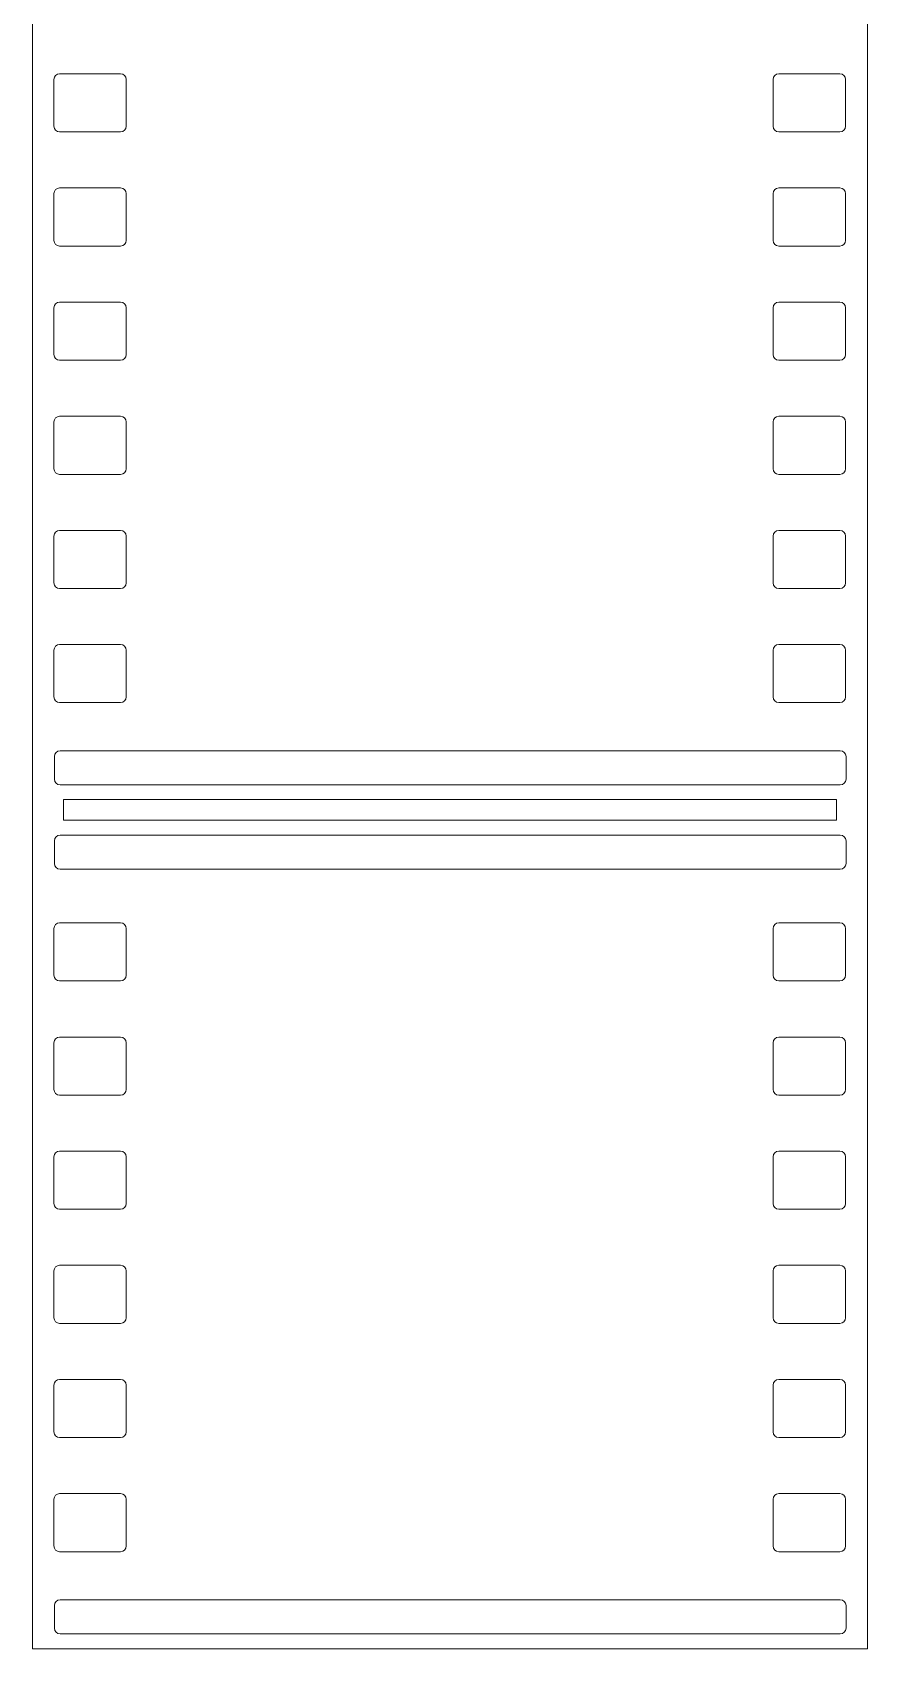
# Model space of a CAD drawing. Header units: centimetres. Extents: x -7.3 to 7.2, y -9.5 to 9.5.
# Drawn here: x -1.43 to 1.19, y -9.43 to -4.37 of the extents above; entities that cross this region are included whole.
import ezdxf

# ---------------------------------------------------------------- set-up
doc = ezdxf.new("R2010")
doc.units = ezdxf.units.CM
doc.header["$MEASUREMENT"] = 0
doc.layers.add('Layer 1', color=7, linetype='Continuous')

msp = doc.modelspace()

# ---------------------------------------------------------------- linework, layer by layer
at = {"layer": 'Layer 1', "color": 7, "lineweight": 9}
for points, knots in [([(-1.42752, 9.17144), (-1.42752, 9.17144), (-1.42752, -9.42726), (-1.42752, -9.42726), (-1.42752, -9.42726), (-1.42752, -9.42726), (1.18672, -9.42726), (1.18672, -9.42726), (1.18672, -9.42726), (1.18672, -9.42726), (1.18672, 9.17144), (1.18672, 9.17144), (1.18672, 9.17144), (1.18672, 9.17144), (-1.42752, 9.17144), (-1.42752, 9.17144)], [0, 0, 0, 0, 0.2, 0.2, 0.2, 0.2, 0.4, 0.4, 0.4, 0.4, 0.6, 0.6, 0.6, 0.6, 1, 1, 1, 1]), ([(-1.34208, -4.4964), (-1.34208, -4.4964), (-1.15132, -4.4964), (-1.15132, -4.4964), (-1.15132, -4.4964), (-1.14147, -4.4964), (-1.13358, -4.50443), (-1.13358, -4.51428), (-1.13358, -4.51428), (-1.13358, -4.51428), (-1.13358, -4.66048), (-1.13358, -4.66048), (-1.13358, -4.66048), (-1.13358, -4.67033), (-1.14147, -4.67836), (-1.15132, -4.67836), (-1.15132, -4.67836), (-1.15132, -4.67836), (-1.34208, -4.67836), (-1.34208, -4.67836), (-1.34208, -4.67836), (-1.35193, -4.67836), (-1.35982, -4.67033), (-1.35982, -4.66048), (-1.35982, -4.66048), (-1.35982, -4.66048), (-1.35982, -4.51428), (-1.35982, -4.51428), (-1.35982, -4.51428), (-1.35982, -4.50443), (-1.35193, -4.4964), (-1.34208, -4.4964)], [0, 0, 0, 0, 0.1111111, 0.1111111, 0.1111111, 0.1111111, 0.2222222, 0.2222222, 0.2222222, 0.2222222, 0.3333333, 0.3333333, 0.3333333, 0.3333333, 0.4444444, 0.4444444, 0.4444444, 0.4444444, 0.5555556, 0.5555556, 0.5555556, 0.5555556, 0.6666667, 0.6666667, 0.6666667, 0.6666667, 0.7777778, 0.7777778, 0.7777778, 0.7777778, 1, 1, 1, 1]), ([(0.9088, -4.4964), (0.9088, -4.4964), (1.09956, -4.4964), (1.09956, -4.4964), (1.09956, -4.4964), (1.10941, -4.4964), (1.1173, -4.50443), (1.1173, -4.51428), (1.1173, -4.51428), (1.1173, -4.51428), (1.1173, -4.66048), (1.1173, -4.66048), (1.1173, -4.66048), (1.1173, -4.67033), (1.10941, -4.67836), (1.09956, -4.67836), (1.09956, -4.67836), (1.09956, -4.67836), (0.9088, -4.67836), (0.9088, -4.67836), (0.9088, -4.67836), (0.89895, -4.67836), (0.89106, -4.67033), (0.89106, -4.66048), (0.89106, -4.66048), (0.89106, -4.66048), (0.89106, -4.51428), (0.89106, -4.51428), (0.89106, -4.51428), (0.89106, -4.50443), (0.89895, -4.4964), (0.9088, -4.4964)], [0, 0, 0, 0, 0.1111111, 0.1111111, 0.1111111, 0.1111111, 0.2222222, 0.2222222, 0.2222222, 0.2222222, 0.3333333, 0.3333333, 0.3333333, 0.3333333, 0.4444444, 0.4444444, 0.4444444, 0.4444444, 0.5555556, 0.5555556, 0.5555556, 0.5555556, 0.6666667, 0.6666667, 0.6666667, 0.6666667, 0.7777778, 0.7777778, 0.7777778, 0.7777778, 1, 1, 1, 1]), ([(-1.34208, -4.85385), (-1.34208, -4.85385), (-1.15132, -4.85385), (-1.15132, -4.85385), (-1.15132, -4.85385), (-1.14147, -4.85385), (-1.13358, -4.86174), (-1.13358, -4.87159), (-1.13358, -4.87159), (-1.13358, -4.87159), (-1.13358, -5.01793), (-1.13358, -5.01793), (-1.13358, -5.01793), (-1.13358, -5.02778), (-1.14147, -5.03567), (-1.15132, -5.03567), (-1.15132, -5.03567), (-1.15132, -5.03567), (-1.34208, -5.03567), (-1.34208, -5.03567), (-1.34208, -5.03567), (-1.35193, -5.03567), (-1.35982, -5.02778), (-1.35982, -5.01793), (-1.35982, -5.01793), (-1.35982, -5.01793), (-1.35982, -4.87159), (-1.35982, -4.87159), (-1.35982, -4.87159), (-1.35982, -4.86174), (-1.35193, -4.85385), (-1.34208, -4.85385)], [0, 0, 0, 0, 0.1111111, 0.1111111, 0.1111111, 0.1111111, 0.2222222, 0.2222222, 0.2222222, 0.2222222, 0.3333333, 0.3333333, 0.3333333, 0.3333333, 0.4444444, 0.4444444, 0.4444444, 0.4444444, 0.5555556, 0.5555556, 0.5555556, 0.5555556, 0.6666667, 0.6666667, 0.6666667, 0.6666667, 0.7777778, 0.7777778, 0.7777778, 0.7777778, 1, 1, 1, 1]), ([(0.9088, -4.85385), (0.9088, -4.85385), (1.09956, -4.85385), (1.09956, -4.85385), (1.09956, -4.85385), (1.10941, -4.85385), (1.1173, -4.86174), (1.1173, -4.87159), (1.1173, -4.87159), (1.1173, -4.87159), (1.1173, -5.01793), (1.1173, -5.01793), (1.1173, -5.01793), (1.1173, -5.02778), (1.10941, -5.03567), (1.09956, -5.03567), (1.09956, -5.03567), (1.09956, -5.03567), (0.9088, -5.03567), (0.9088, -5.03567), (0.9088, -5.03567), (0.89895, -5.03567), (0.89106, -5.02778), (0.89106, -5.01793), (0.89106, -5.01793), (0.89106, -5.01793), (0.89106, -4.87159), (0.89106, -4.87159), (0.89106, -4.87159), (0.89106, -4.86174), (0.89895, -4.85385), (0.9088, -4.85385)], [0, 0, 0, 0, 0.1111111, 0.1111111, 0.1111111, 0.1111111, 0.2222222, 0.2222222, 0.2222222, 0.2222222, 0.3333333, 0.3333333, 0.3333333, 0.3333333, 0.4444444, 0.4444444, 0.4444444, 0.4444444, 0.5555556, 0.5555556, 0.5555556, 0.5555556, 0.6666667, 0.6666667, 0.6666667, 0.6666667, 0.7777778, 0.7777778, 0.7777778, 0.7777778, 1, 1, 1, 1]), ([(-1.34208, -5.21116), (-1.34208, -5.21116), (-1.15132, -5.21116), (-1.15132, -5.21116), (-1.15132, -5.21116), (-1.14147, -5.21116), (-1.13358, -5.21905), (-1.13358, -5.2289), (-1.13358, -5.2289), (-1.13358, -5.2289), (-1.13358, -5.37524), (-1.13358, -5.37524), (-1.13358, -5.37524), (-1.13358, -5.38509), (-1.14147, -5.39298), (-1.15132, -5.39298), (-1.15132, -5.39298), (-1.15132, -5.39298), (-1.34208, -5.39298), (-1.34208, -5.39298), (-1.34208, -5.39298), (-1.35193, -5.39298), (-1.35982, -5.38509), (-1.35982, -5.37524), (-1.35982, -5.37524), (-1.35982, -5.37524), (-1.35982, -5.2289), (-1.35982, -5.2289), (-1.35982, -5.2289), (-1.35982, -5.21905), (-1.35193, -5.21116), (-1.34208, -5.21116)], [0, 0, 0, 0, 0.1111111, 0.1111111, 0.1111111, 0.1111111, 0.2222222, 0.2222222, 0.2222222, 0.2222222, 0.3333333, 0.3333333, 0.3333333, 0.3333333, 0.4444444, 0.4444444, 0.4444444, 0.4444444, 0.5555556, 0.5555556, 0.5555556, 0.5555556, 0.6666667, 0.6666667, 0.6666667, 0.6666667, 0.7777778, 0.7777778, 0.7777778, 0.7777778, 1, 1, 1, 1]), ([(0.9088, -5.21116), (0.9088, -5.21116), (1.09956, -5.21116), (1.09956, -5.21116), (1.09956, -5.21116), (1.10941, -5.21116), (1.1173, -5.21905), (1.1173, -5.2289), (1.1173, -5.2289), (1.1173, -5.2289), (1.1173, -5.37524), (1.1173, -5.37524), (1.1173, -5.37524), (1.1173, -5.38509), (1.10941, -5.39298), (1.09956, -5.39298), (1.09956, -5.39298), (1.09956, -5.39298), (0.9088, -5.39298), (0.9088, -5.39298), (0.9088, -5.39298), (0.89895, -5.39298), (0.89106, -5.38509), (0.89106, -5.37524), (0.89106, -5.37524), (0.89106, -5.37524), (0.89106, -5.2289), (0.89106, -5.2289), (0.89106, -5.2289), (0.89106, -5.21905), (0.89895, -5.21116), (0.9088, -5.21116)], [0, 0, 0, 0, 0.1111111, 0.1111111, 0.1111111, 0.1111111, 0.2222222, 0.2222222, 0.2222222, 0.2222222, 0.3333333, 0.3333333, 0.3333333, 0.3333333, 0.4444444, 0.4444444, 0.4444444, 0.4444444, 0.5555556, 0.5555556, 0.5555556, 0.5555556, 0.6666667, 0.6666667, 0.6666667, 0.6666667, 0.7777778, 0.7777778, 0.7777778, 0.7777778, 1, 1, 1, 1]), ([(-1.34208, -5.56861), (-1.34208, -5.56861), (-1.15132, -5.56861), (-1.15132, -5.56861), (-1.15132, -5.56861), (-1.14147, -5.56861), (-1.13358, -5.5765), (-1.13358, -5.58635), (-1.13358, -5.58635), (-1.13358, -5.58635), (-1.13358, -5.73269), (-1.13358, -5.73269), (-1.13358, -5.73269), (-1.13358, -5.74254), (-1.14147, -5.75043), (-1.15132, -5.75043), (-1.15132, -5.75043), (-1.15132, -5.75043), (-1.34208, -5.75043), (-1.34208, -5.75043), (-1.34208, -5.75043), (-1.35193, -5.75043), (-1.35982, -5.74254), (-1.35982, -5.73269), (-1.35982, -5.73269), (-1.35982, -5.73269), (-1.35982, -5.58635), (-1.35982, -5.58635), (-1.35982, -5.58635), (-1.35982, -5.5765), (-1.35193, -5.56861), (-1.34208, -5.56861)], [0, 0, 0, 0, 0.1111111, 0.1111111, 0.1111111, 0.1111111, 0.2222222, 0.2222222, 0.2222222, 0.2222222, 0.3333333, 0.3333333, 0.3333333, 0.3333333, 0.4444444, 0.4444444, 0.4444444, 0.4444444, 0.5555556, 0.5555556, 0.5555556, 0.5555556, 0.6666667, 0.6666667, 0.6666667, 0.6666667, 0.7777778, 0.7777778, 0.7777778, 0.7777778, 1, 1, 1, 1]), ([(0.9088, -5.56861), (0.9088, -5.56861), (1.09956, -5.56861), (1.09956, -5.56861), (1.09956, -5.56861), (1.10941, -5.56861), (1.1173, -5.5765), (1.1173, -5.58635), (1.1173, -5.58635), (1.1173, -5.58635), (1.1173, -5.73269), (1.1173, -5.73269), (1.1173, -5.73269), (1.1173, -5.74254), (1.10941, -5.75043), (1.09956, -5.75043), (1.09956, -5.75043), (1.09956, -5.75043), (0.9088, -5.75043), (0.9088, -5.75043), (0.9088, -5.75043), (0.89895, -5.75043), (0.89106, -5.74254), (0.89106, -5.73269), (0.89106, -5.73269), (0.89106, -5.73269), (0.89106, -5.58635), (0.89106, -5.58635), (0.89106, -5.58635), (0.89106, -5.5765), (0.89895, -5.56861), (0.9088, -5.56861)], [0, 0, 0, 0, 0.1111111, 0.1111111, 0.1111111, 0.1111111, 0.2222222, 0.2222222, 0.2222222, 0.2222222, 0.3333333, 0.3333333, 0.3333333, 0.3333333, 0.4444444, 0.4444444, 0.4444444, 0.4444444, 0.5555556, 0.5555556, 0.5555556, 0.5555556, 0.6666667, 0.6666667, 0.6666667, 0.6666667, 0.7777778, 0.7777778, 0.7777778, 0.7777778, 1, 1, 1, 1]), ([(-1.34208, -5.92593), (-1.34208, -5.92593), (-1.15132, -5.92593), (-1.15132, -5.92593), (-1.15132, -5.92593), (-1.14147, -5.92593), (-1.13358, -5.93382), (-1.13358, -5.94367), (-1.13358, -5.94367), (-1.13358, -5.94367), (-1.13358, -6.09001), (-1.13358, -6.09001), (-1.13358, -6.09001), (-1.13358, -6.09986), (-1.14147, -6.10775), (-1.15132, -6.10775), (-1.15132, -6.10775), (-1.15132, -6.10775), (-1.34208, -6.10775), (-1.34208, -6.10775), (-1.34208, -6.10775), (-1.35193, -6.10775), (-1.35982, -6.09986), (-1.35982, -6.09001), (-1.35982, -6.09001), (-1.35982, -6.09001), (-1.35982, -5.94367), (-1.35982, -5.94367), (-1.35982, -5.94367), (-1.35982, -5.93382), (-1.35193, -5.92593), (-1.34208, -5.92593)], [0, 0, 0, 0, 0.1111111, 0.1111111, 0.1111111, 0.1111111, 0.2222222, 0.2222222, 0.2222222, 0.2222222, 0.3333333, 0.3333333, 0.3333333, 0.3333333, 0.4444444, 0.4444444, 0.4444444, 0.4444444, 0.5555556, 0.5555556, 0.5555556, 0.5555556, 0.6666667, 0.6666667, 0.6666667, 0.6666667, 0.7777778, 0.7777778, 0.7777778, 0.7777778, 1, 1, 1, 1]), ([(0.9088, -5.92593), (0.9088, -5.92593), (1.09956, -5.92593), (1.09956, -5.92593), (1.09956, -5.92593), (1.10941, -5.92593), (1.1173, -5.93382), (1.1173, -5.94367), (1.1173, -5.94367), (1.1173, -5.94367), (1.1173, -6.09001), (1.1173, -6.09001), (1.1173, -6.09001), (1.1173, -6.09986), (1.10941, -6.10775), (1.09956, -6.10775), (1.09956, -6.10775), (1.09956, -6.10775), (0.9088, -6.10775), (0.9088, -6.10775), (0.9088, -6.10775), (0.89895, -6.10775), (0.89106, -6.09986), (0.89106, -6.09001), (0.89106, -6.09001), (0.89106, -6.09001), (0.89106, -5.94367), (0.89106, -5.94367), (0.89106, -5.94367), (0.89106, -5.93382), (0.89895, -5.92593), (0.9088, -5.92593)], [0, 0, 0, 0, 0.1111111, 0.1111111, 0.1111111, 0.1111111, 0.2222222, 0.2222222, 0.2222222, 0.2222222, 0.3333333, 0.3333333, 0.3333333, 0.3333333, 0.4444444, 0.4444444, 0.4444444, 0.4444444, 0.5555556, 0.5555556, 0.5555556, 0.5555556, 0.6666667, 0.6666667, 0.6666667, 0.6666667, 0.7777778, 0.7777778, 0.7777778, 0.7777778, 1, 1, 1, 1]), ([(-1.34208, -6.28324), (-1.34208, -6.28324), (-1.15132, -6.28324), (-1.15132, -6.28324), (-1.15132, -6.28324), (-1.14147, -6.28324), (-1.13358, -6.29127), (-1.13358, -6.30112), (-1.13358, -6.30112), (-1.13358, -6.30112), (-1.13358, -6.44732), (-1.13358, -6.44732), (-1.13358, -6.44732), (-1.13358, -6.45717), (-1.14147, -6.4652), (-1.15132, -6.4652), (-1.15132, -6.4652), (-1.15132, -6.4652), (-1.34208, -6.4652), (-1.34208, -6.4652), (-1.34208, -6.4652), (-1.35193, -6.4652), (-1.35982, -6.45717), (-1.35982, -6.44732), (-1.35982, -6.44732), (-1.35982, -6.44732), (-1.35982, -6.30112), (-1.35982, -6.30112), (-1.35982, -6.30112), (-1.35982, -6.29127), (-1.35193, -6.28324), (-1.34208, -6.28324)], [0, 0, 0, 0, 0.1111111, 0.1111111, 0.1111111, 0.1111111, 0.2222222, 0.2222222, 0.2222222, 0.2222222, 0.3333333, 0.3333333, 0.3333333, 0.3333333, 0.4444444, 0.4444444, 0.4444444, 0.4444444, 0.5555556, 0.5555556, 0.5555556, 0.5555556, 0.6666667, 0.6666667, 0.6666667, 0.6666667, 0.7777778, 0.7777778, 0.7777778, 0.7777778, 1, 1, 1, 1]), ([(0.9088, -6.28324), (0.9088, -6.28324), (1.09956, -6.28324), (1.09956, -6.28324), (1.09956, -6.28324), (1.10941, -6.28324), (1.1173, -6.29127), (1.1173, -6.30112), (1.1173, -6.30112), (1.1173, -6.30112), (1.1173, -6.44732), (1.1173, -6.44732), (1.1173, -6.44732), (1.1173, -6.45717), (1.10941, -6.4652), (1.09956, -6.4652), (1.09956, -6.4652), (1.09956, -6.4652), (0.9088, -6.4652), (0.9088, -6.4652), (0.9088, -6.4652), (0.89895, -6.4652), (0.89106, -6.45717), (0.89106, -6.44732), (0.89106, -6.44732), (0.89106, -6.44732), (0.89106, -6.30112), (0.89106, -6.30112), (0.89106, -6.30112), (0.89106, -6.29127), (0.89895, -6.28324), (0.9088, -6.28324)], [0, 0, 0, 0, 0.1111111, 0.1111111, 0.1111111, 0.1111111, 0.2222222, 0.2222222, 0.2222222, 0.2222222, 0.3333333, 0.3333333, 0.3333333, 0.3333333, 0.4444444, 0.4444444, 0.4444444, 0.4444444, 0.5555556, 0.5555556, 0.5555556, 0.5555556, 0.6666667, 0.6666667, 0.6666667, 0.6666667, 0.7777778, 0.7777778, 0.7777778, 0.7777778, 1, 1, 1, 1]), ([(-1.34056, -6.61566), (-1.34056, -6.61566), (1.10108, -6.61566), (1.10108, -6.61566), (1.10108, -6.61566), (1.11093, -6.61566), (1.11896, -6.62355), (1.11896, -6.6334), (1.11896, -6.6334), (1.11896, -6.6334), (1.11896, -6.70478), (1.11896, -6.70478), (1.11896, -6.70478), (1.11896, -6.71463), (1.11093, -6.72252), (1.10108, -6.72252), (1.10108, -6.72252), (1.10108, -6.72252), (-1.34056, -6.72252), (-1.34056, -6.72252), (-1.34056, -6.72252), (-1.35041, -6.72252), (-1.3583, -6.71463), (-1.3583, -6.70478), (-1.3583, -6.70478), (-1.3583, -6.70478), (-1.3583, -6.6334), (-1.3583, -6.6334), (-1.3583, -6.6334), (-1.3583, -6.62355), (-1.35041, -6.61566), (-1.34056, -6.61566)], [0, 0, 0, 0, 0.1111111, 0.1111111, 0.1111111, 0.1111111, 0.2222222, 0.2222222, 0.2222222, 0.2222222, 0.3333333, 0.3333333, 0.3333333, 0.3333333, 0.4444444, 0.4444444, 0.4444444, 0.4444444, 0.5555556, 0.5555556, 0.5555556, 0.5555556, 0.6666667, 0.6666667, 0.6666667, 0.6666667, 0.7777778, 0.7777778, 0.7777778, 0.7777778, 1, 1, 1, 1]), ([(-1.32998, -6.76887), (-1.32998, -6.76887), (1.08924, -6.76887), (1.08924, -6.76887), (1.08924, -6.76887), (1.08924, -6.76887), (1.08924, -6.83337), (1.08924, -6.83337), (1.08924, -6.83337), (1.08924, -6.83337), (-1.32998, -6.83337), (-1.32998, -6.83337), (-1.32998, -6.83337), (-1.32998, -6.83337), (-1.32998, -6.76887), (-1.32998, -6.76887)], [0, 0, 0, 0, 0.2, 0.2, 0.2, 0.2, 0.4, 0.4, 0.4, 0.4, 0.6, 0.6, 0.6, 0.6, 1, 1, 1, 1]), ([(-1.34056, -6.87986), (-1.34056, -6.87986), (1.10108, -6.87986), (1.10108, -6.87986), (1.10108, -6.87986), (1.11093, -6.87986), (1.11896, -6.88775), (1.11896, -6.8976), (1.11896, -6.8976), (1.11896, -6.8976), (1.11896, -6.96898), (1.11896, -6.96898), (1.11896, -6.96898), (1.11896, -6.97883), (1.11093, -6.98672), (1.10108, -6.98672), (1.10108, -6.98672), (1.10108, -6.98672), (-1.34056, -6.98672), (-1.34056, -6.98672), (-1.34056, -6.98672), (-1.35041, -6.98672), (-1.3583, -6.97883), (-1.3583, -6.96898), (-1.3583, -6.96898), (-1.3583, -6.96898), (-1.3583, -6.8976), (-1.3583, -6.8976), (-1.3583, -6.8976), (-1.3583, -6.88775), (-1.35041, -6.87986), (-1.34056, -6.87986)], [0, 0, 0, 0, 0.1111111, 0.1111111, 0.1111111, 0.1111111, 0.2222222, 0.2222222, 0.2222222, 0.2222222, 0.3333333, 0.3333333, 0.3333333, 0.3333333, 0.4444444, 0.4444444, 0.4444444, 0.4444444, 0.5555556, 0.5555556, 0.5555556, 0.5555556, 0.6666667, 0.6666667, 0.6666667, 0.6666667, 0.7777778, 0.7777778, 0.7777778, 0.7777778, 1, 1, 1, 1]), ([(-1.34207, -7.15479), (-1.34207, -7.15479), (-1.15131, -7.15479), (-1.15131, -7.15479), (-1.15131, -7.15479), (-1.14146, -7.15479), (-1.13357, -7.16282), (-1.13357, -7.17267), (-1.13357, -7.17267), (-1.13357, -7.17267), (-1.13357, -7.31887), (-1.13357, -7.31887), (-1.13357, -7.31887), (-1.13357, -7.32872), (-1.14146, -7.33675), (-1.15131, -7.33675), (-1.15131, -7.33675), (-1.15131, -7.33675), (-1.34207, -7.33675), (-1.34207, -7.33675), (-1.34207, -7.33675), (-1.35192, -7.33675), (-1.35981, -7.32872), (-1.35981, -7.31887), (-1.35981, -7.31887), (-1.35981, -7.31887), (-1.35981, -7.17267), (-1.35981, -7.17267), (-1.35981, -7.17267), (-1.35981, -7.16282), (-1.35192, -7.15479), (-1.34207, -7.15479)], [0, 0, 0, 0, 0.1111111, 0.1111111, 0.1111111, 0.1111111, 0.2222222, 0.2222222, 0.2222222, 0.2222222, 0.3333333, 0.3333333, 0.3333333, 0.3333333, 0.4444444, 0.4444444, 0.4444444, 0.4444444, 0.5555556, 0.5555556, 0.5555556, 0.5555556, 0.6666667, 0.6666667, 0.6666667, 0.6666667, 0.7777778, 0.7777778, 0.7777778, 0.7777778, 1, 1, 1, 1]), ([(0.90881, -7.15479), (0.90881, -7.15479), (1.09957, -7.15479), (1.09957, -7.15479), (1.09957, -7.15479), (1.10942, -7.15479), (1.11731, -7.16282), (1.11731, -7.17267), (1.11731, -7.17267), (1.11731, -7.17267), (1.11731, -7.31887), (1.11731, -7.31887), (1.11731, -7.31887), (1.11731, -7.32872), (1.10942, -7.33675), (1.09957, -7.33675), (1.09957, -7.33675), (1.09957, -7.33675), (0.90881, -7.33675), (0.90881, -7.33675), (0.90881, -7.33675), (0.89896, -7.33675), (0.89107, -7.32872), (0.89107, -7.31887), (0.89107, -7.31887), (0.89107, -7.31887), (0.89107, -7.17267), (0.89107, -7.17267), (0.89107, -7.17267), (0.89107, -7.16282), (0.89896, -7.15479), (0.90881, -7.15479)], [0, 0, 0, 0, 0.1111111, 0.1111111, 0.1111111, 0.1111111, 0.2222222, 0.2222222, 0.2222222, 0.2222222, 0.3333333, 0.3333333, 0.3333333, 0.3333333, 0.4444444, 0.4444444, 0.4444444, 0.4444444, 0.5555556, 0.5555556, 0.5555556, 0.5555556, 0.6666667, 0.6666667, 0.6666667, 0.6666667, 0.7777778, 0.7777778, 0.7777778, 0.7777778, 1, 1, 1, 1]), ([(-1.34207, -7.51224), (-1.34207, -7.51224), (-1.15131, -7.51224), (-1.15131, -7.51224), (-1.15131, -7.51224), (-1.14146, -7.51224), (-1.13357, -7.52013), (-1.13357, -7.52998), (-1.13357, -7.52998), (-1.13357, -7.52998), (-1.13357, -7.67632), (-1.13357, -7.67632), (-1.13357, -7.67632), (-1.13357, -7.68617), (-1.14146, -7.69406), (-1.15131, -7.69406), (-1.15131, -7.69406), (-1.15131, -7.69406), (-1.34207, -7.69406), (-1.34207, -7.69406), (-1.34207, -7.69406), (-1.35192, -7.69406), (-1.35981, -7.68617), (-1.35981, -7.67632), (-1.35981, -7.67632), (-1.35981, -7.67632), (-1.35981, -7.52998), (-1.35981, -7.52998), (-1.35981, -7.52998), (-1.35981, -7.52013), (-1.35192, -7.51224), (-1.34207, -7.51224)], [0, 0, 0, 0, 0.1111111, 0.1111111, 0.1111111, 0.1111111, 0.2222222, 0.2222222, 0.2222222, 0.2222222, 0.3333333, 0.3333333, 0.3333333, 0.3333333, 0.4444444, 0.4444444, 0.4444444, 0.4444444, 0.5555556, 0.5555556, 0.5555556, 0.5555556, 0.6666667, 0.6666667, 0.6666667, 0.6666667, 0.7777778, 0.7777778, 0.7777778, 0.7777778, 1, 1, 1, 1]), ([(0.90881, -7.51224), (0.90881, -7.51224), (1.09957, -7.51224), (1.09957, -7.51224), (1.09957, -7.51224), (1.10942, -7.51224), (1.11731, -7.52013), (1.11731, -7.52998), (1.11731, -7.52998), (1.11731, -7.52998), (1.11731, -7.67632), (1.11731, -7.67632), (1.11731, -7.67632), (1.11731, -7.68617), (1.10942, -7.69406), (1.09957, -7.69406), (1.09957, -7.69406), (1.09957, -7.69406), (0.90881, -7.69406), (0.90881, -7.69406), (0.90881, -7.69406), (0.89896, -7.69406), (0.89107, -7.68617), (0.89107, -7.67632), (0.89107, -7.67632), (0.89107, -7.67632), (0.89107, -7.52998), (0.89107, -7.52998), (0.89107, -7.52998), (0.89107, -7.52013), (0.89896, -7.51224), (0.90881, -7.51224)], [0, 0, 0, 0, 0.1111111, 0.1111111, 0.1111111, 0.1111111, 0.2222222, 0.2222222, 0.2222222, 0.2222222, 0.3333333, 0.3333333, 0.3333333, 0.3333333, 0.4444444, 0.4444444, 0.4444444, 0.4444444, 0.5555556, 0.5555556, 0.5555556, 0.5555556, 0.6666667, 0.6666667, 0.6666667, 0.6666667, 0.7777778, 0.7777778, 0.7777778, 0.7777778, 1, 1, 1, 1]), ([(-1.34207, -7.86955), (-1.34207, -7.86955), (-1.15131, -7.86955), (-1.15131, -7.86955), (-1.15131, -7.86955), (-1.14146, -7.86955), (-1.13357, -7.87744), (-1.13357, -7.88729), (-1.13357, -7.88729), (-1.13357, -7.88729), (-1.13357, -8.03363), (-1.13357, -8.03363), (-1.13357, -8.03363), (-1.13357, -8.04348), (-1.14146, -8.05137), (-1.15131, -8.05137), (-1.15131, -8.05137), (-1.15131, -8.05137), (-1.34207, -8.05137), (-1.34207, -8.05137), (-1.34207, -8.05137), (-1.35192, -8.05137), (-1.35981, -8.04348), (-1.35981, -8.03363), (-1.35981, -8.03363), (-1.35981, -8.03363), (-1.35981, -7.88729), (-1.35981, -7.88729), (-1.35981, -7.88729), (-1.35981, -7.87744), (-1.35192, -7.86955), (-1.34207, -7.86955)], [0, 0, 0, 0, 0.1111111, 0.1111111, 0.1111111, 0.1111111, 0.2222222, 0.2222222, 0.2222222, 0.2222222, 0.3333333, 0.3333333, 0.3333333, 0.3333333, 0.4444444, 0.4444444, 0.4444444, 0.4444444, 0.5555556, 0.5555556, 0.5555556, 0.5555556, 0.6666667, 0.6666667, 0.6666667, 0.6666667, 0.7777778, 0.7777778, 0.7777778, 0.7777778, 1, 1, 1, 1]), ([(0.90881, -7.86955), (0.90881, -7.86955), (1.09957, -7.86955), (1.09957, -7.86955), (1.09957, -7.86955), (1.10942, -7.86955), (1.11731, -7.87744), (1.11731, -7.88729), (1.11731, -7.88729), (1.11731, -7.88729), (1.11731, -8.03363), (1.11731, -8.03363), (1.11731, -8.03363), (1.11731, -8.04348), (1.10942, -8.05137), (1.09957, -8.05137), (1.09957, -8.05137), (1.09957, -8.05137), (0.90881, -8.05137), (0.90881, -8.05137), (0.90881, -8.05137), (0.89896, -8.05137), (0.89107, -8.04348), (0.89107, -8.03363), (0.89107, -8.03363), (0.89107, -8.03363), (0.89107, -7.88729), (0.89107, -7.88729), (0.89107, -7.88729), (0.89107, -7.87744), (0.89896, -7.86955), (0.90881, -7.86955)], [0, 0, 0, 0, 0.1111111, 0.1111111, 0.1111111, 0.1111111, 0.2222222, 0.2222222, 0.2222222, 0.2222222, 0.3333333, 0.3333333, 0.3333333, 0.3333333, 0.4444444, 0.4444444, 0.4444444, 0.4444444, 0.5555556, 0.5555556, 0.5555556, 0.5555556, 0.6666667, 0.6666667, 0.6666667, 0.6666667, 0.7777778, 0.7777778, 0.7777778, 0.7777778, 1, 1, 1, 1]), ([(-1.34207, -8.227), (-1.34207, -8.227), (-1.15131, -8.227), (-1.15131, -8.227), (-1.15131, -8.227), (-1.14146, -8.227), (-1.13357, -8.23489), (-1.13357, -8.24474), (-1.13357, -8.24474), (-1.13357, -8.24474), (-1.13357, -8.39108), (-1.13357, -8.39108), (-1.13357, -8.39108), (-1.13357, -8.40093), (-1.14146, -8.40882), (-1.15131, -8.40882), (-1.15131, -8.40882), (-1.15131, -8.40882), (-1.34207, -8.40882), (-1.34207, -8.40882), (-1.34207, -8.40882), (-1.35192, -8.40882), (-1.35981, -8.40093), (-1.35981, -8.39108), (-1.35981, -8.39108), (-1.35981, -8.39108), (-1.35981, -8.24474), (-1.35981, -8.24474), (-1.35981, -8.24474), (-1.35981, -8.23489), (-1.35192, -8.227), (-1.34207, -8.227)], [0, 0, 0, 0, 0.1111111, 0.1111111, 0.1111111, 0.1111111, 0.2222222, 0.2222222, 0.2222222, 0.2222222, 0.3333333, 0.3333333, 0.3333333, 0.3333333, 0.4444444, 0.4444444, 0.4444444, 0.4444444, 0.5555556, 0.5555556, 0.5555556, 0.5555556, 0.6666667, 0.6666667, 0.6666667, 0.6666667, 0.7777778, 0.7777778, 0.7777778, 0.7777778, 1, 1, 1, 1]), ([(0.90881, -8.227), (0.90881, -8.227), (1.09957, -8.227), (1.09957, -8.227), (1.09957, -8.227), (1.10942, -8.227), (1.11731, -8.23489), (1.11731, -8.24474), (1.11731, -8.24474), (1.11731, -8.24474), (1.11731, -8.39108), (1.11731, -8.39108), (1.11731, -8.39108), (1.11731, -8.40093), (1.10942, -8.40882), (1.09957, -8.40882), (1.09957, -8.40882), (1.09957, -8.40882), (0.90881, -8.40882), (0.90881, -8.40882), (0.90881, -8.40882), (0.89896, -8.40882), (0.89107, -8.40093), (0.89107, -8.39108), (0.89107, -8.39108), (0.89107, -8.39108), (0.89107, -8.24474), (0.89107, -8.24474), (0.89107, -8.24474), (0.89107, -8.23489), (0.89896, -8.227), (0.90881, -8.227)], [0, 0, 0, 0, 0.1111111, 0.1111111, 0.1111111, 0.1111111, 0.2222222, 0.2222222, 0.2222222, 0.2222222, 0.3333333, 0.3333333, 0.3333333, 0.3333333, 0.4444444, 0.4444444, 0.4444444, 0.4444444, 0.5555556, 0.5555556, 0.5555556, 0.5555556, 0.6666667, 0.6666667, 0.6666667, 0.6666667, 0.7777778, 0.7777778, 0.7777778, 0.7777778, 1, 1, 1, 1]), ([(-1.34207, -8.58432), (-1.34207, -8.58432), (-1.15131, -8.58432), (-1.15131, -8.58432), (-1.15131, -8.58432), (-1.14146, -8.58432), (-1.13357, -8.59221), (-1.13357, -8.60206), (-1.13357, -8.60206), (-1.13357, -8.60206), (-1.13357, -8.7484), (-1.13357, -8.7484), (-1.13357, -8.7484), (-1.13357, -8.75825), (-1.14146, -8.76614), (-1.15131, -8.76614), (-1.15131, -8.76614), (-1.15131, -8.76614), (-1.34207, -8.76614), (-1.34207, -8.76614), (-1.34207, -8.76614), (-1.35192, -8.76614), (-1.35981, -8.75825), (-1.35981, -8.7484), (-1.35981, -8.7484), (-1.35981, -8.7484), (-1.35981, -8.60206), (-1.35981, -8.60206), (-1.35981, -8.60206), (-1.35981, -8.59221), (-1.35192, -8.58432), (-1.34207, -8.58432)], [0, 0, 0, 0, 0.1111111, 0.1111111, 0.1111111, 0.1111111, 0.2222222, 0.2222222, 0.2222222, 0.2222222, 0.3333333, 0.3333333, 0.3333333, 0.3333333, 0.4444444, 0.4444444, 0.4444444, 0.4444444, 0.5555556, 0.5555556, 0.5555556, 0.5555556, 0.6666667, 0.6666667, 0.6666667, 0.6666667, 0.7777778, 0.7777778, 0.7777778, 0.7777778, 1, 1, 1, 1]), ([(0.90881, -8.58432), (0.90881, -8.58432), (1.09957, -8.58432), (1.09957, -8.58432), (1.09957, -8.58432), (1.10942, -8.58432), (1.11731, -8.59221), (1.11731, -8.60206), (1.11731, -8.60206), (1.11731, -8.60206), (1.11731, -8.7484), (1.11731, -8.7484), (1.11731, -8.7484), (1.11731, -8.75825), (1.10942, -8.76614), (1.09957, -8.76614), (1.09957, -8.76614), (1.09957, -8.76614), (0.90881, -8.76614), (0.90881, -8.76614), (0.90881, -8.76614), (0.89896, -8.76614), (0.89107, -8.75825), (0.89107, -8.7484), (0.89107, -8.7484), (0.89107, -8.7484), (0.89107, -8.60206), (0.89107, -8.60206), (0.89107, -8.60206), (0.89107, -8.59221), (0.89896, -8.58432), (0.90881, -8.58432)], [0, 0, 0, 0, 0.1111111, 0.1111111, 0.1111111, 0.1111111, 0.2222222, 0.2222222, 0.2222222, 0.2222222, 0.3333333, 0.3333333, 0.3333333, 0.3333333, 0.4444444, 0.4444444, 0.4444444, 0.4444444, 0.5555556, 0.5555556, 0.5555556, 0.5555556, 0.6666667, 0.6666667, 0.6666667, 0.6666667, 0.7777778, 0.7777778, 0.7777778, 0.7777778, 1, 1, 1, 1]), ([(-1.34207, -8.94163), (-1.34207, -8.94163), (-1.15131, -8.94163), (-1.15131, -8.94163), (-1.15131, -8.94163), (-1.14146, -8.94163), (-1.13357, -8.94966), (-1.13357, -8.95951), (-1.13357, -8.95951), (-1.13357, -8.95951), (-1.13357, -9.10571), (-1.13357, -9.10571), (-1.13357, -9.10571), (-1.13357, -9.11556), (-1.14146, -9.12359), (-1.15131, -9.12359), (-1.15131, -9.12359), (-1.15131, -9.12359), (-1.34207, -9.12359), (-1.34207, -9.12359), (-1.34207, -9.12359), (-1.35192, -9.12359), (-1.35981, -9.11556), (-1.35981, -9.10571), (-1.35981, -9.10571), (-1.35981, -9.10571), (-1.35981, -8.95951), (-1.35981, -8.95951), (-1.35981, -8.95951), (-1.35981, -8.94966), (-1.35192, -8.94163), (-1.34207, -8.94163)], [0, 0, 0, 0, 0.1111111, 0.1111111, 0.1111111, 0.1111111, 0.2222222, 0.2222222, 0.2222222, 0.2222222, 0.3333333, 0.3333333, 0.3333333, 0.3333333, 0.4444444, 0.4444444, 0.4444444, 0.4444444, 0.5555556, 0.5555556, 0.5555556, 0.5555556, 0.6666667, 0.6666667, 0.6666667, 0.6666667, 0.7777778, 0.7777778, 0.7777778, 0.7777778, 1, 1, 1, 1]), ([(0.90881, -8.94163), (0.90881, -8.94163), (1.09957, -8.94163), (1.09957, -8.94163), (1.09957, -8.94163), (1.10942, -8.94163), (1.11731, -8.94966), (1.11731, -8.95951), (1.11731, -8.95951), (1.11731, -8.95951), (1.11731, -9.10571), (1.11731, -9.10571), (1.11731, -9.10571), (1.11731, -9.11556), (1.10942, -9.12359), (1.09957, -9.12359), (1.09957, -9.12359), (1.09957, -9.12359), (0.90881, -9.12359), (0.90881, -9.12359), (0.90881, -9.12359), (0.89896, -9.12359), (0.89107, -9.11556), (0.89107, -9.10571), (0.89107, -9.10571), (0.89107, -9.10571), (0.89107, -8.95951), (0.89107, -8.95951), (0.89107, -8.95951), (0.89107, -8.94966), (0.89896, -8.94163), (0.90881, -8.94163)], [0, 0, 0, 0, 0.1111111, 0.1111111, 0.1111111, 0.1111111, 0.2222222, 0.2222222, 0.2222222, 0.2222222, 0.3333333, 0.3333333, 0.3333333, 0.3333333, 0.4444444, 0.4444444, 0.4444444, 0.4444444, 0.5555556, 0.5555556, 0.5555556, 0.5555556, 0.6666667, 0.6666667, 0.6666667, 0.6666667, 0.7777778, 0.7777778, 0.7777778, 0.7777778, 1, 1, 1, 1]), ([(-1.34056, -9.27405), (-1.34056, -9.27405), (1.10108, -9.27405), (1.10108, -9.27405), (1.10108, -9.27405), (1.11093, -9.27405), (1.11896, -9.28194), (1.11896, -9.29179), (1.11896, -9.29179), (1.11896, -9.29179), (1.11896, -9.36317), (1.11896, -9.36317), (1.11896, -9.36317), (1.11896, -9.37302), (1.11093, -9.38091), (1.10108, -9.38091), (1.10108, -9.38091), (1.10108, -9.38091), (-1.34056, -9.38091), (-1.34056, -9.38091), (-1.34056, -9.38091), (-1.35041, -9.38091), (-1.3583, -9.37302), (-1.3583, -9.36317), (-1.3583, -9.36317), (-1.3583, -9.36317), (-1.3583, -9.29179), (-1.3583, -9.29179), (-1.3583, -9.29179), (-1.3583, -9.28194), (-1.35041, -9.27405), (-1.34056, -9.27405)], [0, 0, 0, 0, 0.1111111, 0.1111111, 0.1111111, 0.1111111, 0.2222222, 0.2222222, 0.2222222, 0.2222222, 0.3333333, 0.3333333, 0.3333333, 0.3333333, 0.4444444, 0.4444444, 0.4444444, 0.4444444, 0.5555556, 0.5555556, 0.5555556, 0.5555556, 0.6666667, 0.6666667, 0.6666667, 0.6666667, 0.7777778, 0.7777778, 0.7777778, 0.7777778, 1, 1, 1, 1])]:
    msp.add_open_spline(points, degree=3, knots=knots, dxfattribs=at)

doc.saveas('drawing.dxf')
